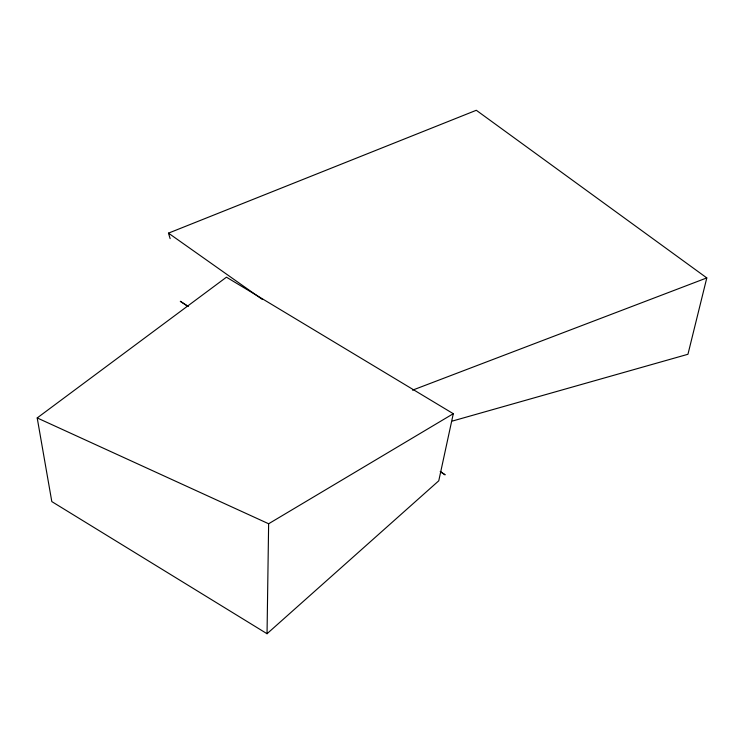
<?xml version="1.0" encoding="UTF-8"?>
<svg xmlns="http://www.w3.org/2000/svg" width="744" height="744" viewBox="0 0 744 744"><rect width="100%" height="100%" fill="white"/><g stroke="black" fill="none" stroke-linecap="round" stroke-linejoin="round"><path stroke-width="1.12" d="M267.04 633.721L268.631 523.757L453.291 413.701L226.455 277.187L37.2 417.933L51.81 501.586L267.04 633.721L438.765 480.801L453.291 413.701M170.134 238.638L168.479 233.142L476.309 110.279L706.8 277.912L687.949 354.274L452.473 421.03M412.52 390.163L706.8 277.912M37.2 417.933L268.631 523.757M188.055 306.37L180.281 301.283L187.981 306.333M440.29 471.64L445.154 474.83L440.336 471.64M168.479 233.142L262.148 299.311"/></g></svg>
